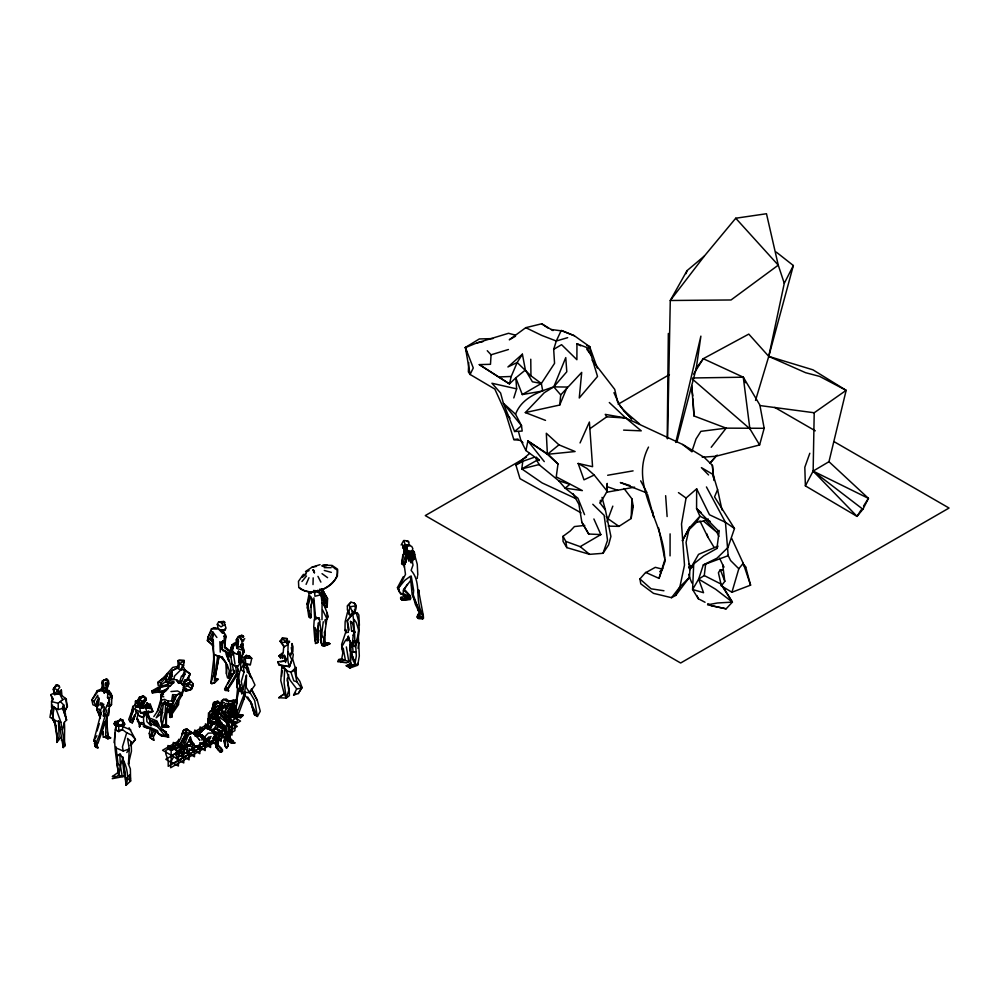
<?xml version="1.0" encoding="UTF-8"?>
<svg xmlns="http://www.w3.org/2000/svg" width="999" height="999" viewBox="0 0 999 999"><rect width="100%" height="100%" fill="white"/><g stroke="black" fill="none" stroke-linecap="round" stroke-linejoin="round"><path stroke-width="1.5" d="M57.33 733.303L56.793 742.394L61.189 737.062M172.815 709.777L172.328 713.611L178.584 704.57L178.671 701.935L177.135 701.011M193.144 743.056L183.766 748.463L187 750.324L187 753.658L183.766 751.797L183.766 762.961L176.498 758.765L176.498 747.602M224.7 647.14L224.7 642.582M141.858 702.572L141.846 704.882L140.359 707.667L136.938 705.619M349.138 630.132L347.265 620.716C350.474 615.946 360.239 609.378 354.22 603.009L350.911 602.21L348.851 604.095L347.402 605.981L347.39 609.902L349.45 614.747L352.06 613.886L353.658 612.1L355.944 612.624C360.602 623.938 360.102 635.739 355.169 646.615L352.235 644.992L353.221 635.327L354.57 631.156M359.378 625.362L358.853 615.059L357.18 612.562M670.054 555.881L670.092 533.866M161.813 709.265L160.976 717.232L162.138 725.486L166.358 724.325L166.633 708.279M213.299 639.872L213.686 659.228L210.901 682.841L211.551 683.741L214.797 682.667L218.419 679.145L214.835 679.832L214.847 678.321L217.545 678.821M658.566 527.847L665.184 561.001L659.015 578.371L645.679 572.402L639.909 578.958L640.759 583.816L653.508 593.356L671.528 597.689L675.674 595.429L679.857 586.975L684.502 565.097L681.518 523.988L686.063 498.051L696.653 488.836L696.578 508.691L699.912 516.208L710.202 521.403M139.548 724.088L139.535 726.91L140.509 723.913M221.391 642.619L221.378 644.68L222.789 640.996L221.391 642.619L222.515 643.356M513.798 397.939L516.633 388.861L491.933 383.254L500.599 393.019L503.371 403.259L514.597 431.506L522.177 431.068L521.515 425.699L515.559 414.26C521.653 397.914 538.573 391.858 553.783 386.875L565.759 357.592L566.795 371.753L553.783 386.875L544.305 392.669L525.324 412.575L559.727 405.02L560.714 394.892L581.705 372.402L579.258 397.989L597.527 376.461L591.071 355.02L586.725 347.502L576.96 343.743L576.885 359.702L561.575 344.68L553.683 349.363L554.557 363.336L541.346 383.479L522.29 394.568L515.821 377.834L525.399 370.005L522.39 354.183L507.917 366.97L517.195 362.5L522.39 354.183M54.346 719.455L56.031 726.398L57.318 739.447L54.683 723.001L52.085 717.519L54.933 720.491L60.902 722.24L64.935 745.853L63.249 747.552L58.704 721.053M97.677 702.235L97.702 699.725L96.029 706.056L92.919 704.794L91.846 700.012L97.24 690.684L102.21 688.761L102.585 690.471L107.954 693.306L111.913 696.915L111.526 704.62L109.952 706.405L107.467 705.681L108.104 702.709M229.72 679.37L224.575 689.073L225.474 690.234L228.596 690.809L227.735 688.386L232.68 681.193M325.212 642.569L325.849 644.118L325.462 642.607L329.845 643.93L325.849 644.118L325.05 643.319L324.987 631.405L326.985 618.369M323.614 604.32L327.148 612.762L327.085 619.03L324.912 619.954L325.662 623.663M133.466 706.68L128.734 719.53L130.207 721.877L132.243 722.876L133.754 719.205L133.791 716.233M322.54 594.393L314.922 596.266L314.648 592.682L317.42 591.258L322.665 593.955L325.724 599.912L326.311 603.109L321.366 591.67M353.221 635.327L354.92 631.868L354.37 632.754L352.697 623.788L354.17 619.53L356.393 622.739L358.579 630.119L357.105 640.009L355.731 642.919L354.82 641.096C354.633 632.117 354.108 623.451 352.897 614.76L355.944 612.624M667.22 438.661L668.343 333.441M342.108 658.653L338.649 659.602L337.837 661.6L346.566 662.849L350.237 660.801L350.587 644.005M101.811 729.32L103.409 737.324L105.707 736.188L105.906 723.089M216.908 747.352L220.217 752.035L222.377 751.248L221.553 748.363L217.982 745.079M246.441 675.299L244.78 692.007L241.795 693.731L246.441 675.299L246.254 687.412L249.525 692.644L254.995 685.077L248.714 671.365L243.431 665.396L243.606 662.287L240.759 662.137L238.024 666.283M419.068 594.717L419.143 590.284M407.38 550.874C406.044 554.87 407.854 562.924 403.509 565.022L403.571 561.763L406.755 551.436L405.094 546.753L405.357 545.154L405.094 546.753L406.643 545.092M667.594 438.549L670.279 300.499L687.012 270.667L704.395 256.006L735.739 218.232L766.483 213.736L778.258 265.16L784.277 283.341L768.755 356.393L755.531 400.399M776.285 252.098L793.356 265.534L768.755 356.393L805.631 372.714L819.605 376.386L846.153 390.334L814.21 412.762L813.136 471.091L805.381 485.876L857.042 516.371L862.911 509.265L868.431 498.364L828.97 461.7L846.153 390.334L812.961 369.83L768.755 356.393L748.788 334.103L703.271 358.691L696.253 368.294L676.997 441.558M344.967 630.344L346.803 632.642L344.967 630.344L345.13 621.815L347.452 612.437M216.895 637.449L212.812 632.005L212.5 645.267L213.911 654.745L222.29 657.105L227.223 664.81L229.508 671.116L229.383 676.822C233.067 667.994 228.783 658.603 225.137 650.536M230.482 720.341L229.42 718.194L230.482 720.341L235.052 722.539L229.133 722.339L227.997 720.316M247.29 672.477L246.728 664.298M406.206 552.172L406.131 557.355L407.068 558.291M219.792 707.08L220.554 705.456L218.207 705.669L213.374 708.179L211.651 718.368L212.637 719.305L213.411 719.243L215.397 714.497L213.349 708.678L216.109 711.55L220.005 705.956M313.012 584.565L313.187 577.859M216.059 714.422L215.946 711.713L214.41 718.381L215.06 718.83L216.583 710.177M64.311 722.352C65.172 730.381 63.886 737.911 64.935 745.853M404.757 564.135L403.509 565.022L403.546 563.786M58.254 709.502L58.192 703.296L60.29 701.523L63.699 704.919L62.762 708.453L58.254 709.502L51.573 707.292L51.561 701.548L52.935 698.201M170.23 679.27L172.078 675.087L172.24 670.616L178.671 667.045M404.695 548.801L401.648 563.698L403.509 565.022M172.103 716.87L172.34 710.651L170.854 713.361L172.103 716.87L170.18 717.469L168.956 710.813L170.854 713.361M313.998 591.433L314.023 590.709L313.636 592.507L313.998 591.433L314.648 592.682L314.822 590.421M224.051 642.832L224.3 636.213L225.637 635.264L221.766 629.994L225.637 635.264L224.862 646.815L231.456 651.972M240.072 656.106L239.073 662.075L240.11 664.41L240.235 652.222L238.511 653.021L238.886 658.066M243.369 637.524L243.406 636.563M404.308 567.195L404.42 564.26M468.718 362.537L468.369 371.89L470.092 374.463L494.83 389.073L505.482 412.5L513.811 439.572L520.916 440.534L522.964 442.757M161.014 699.899L161.226 694.492L166.608 690.272M221.728 630.906L221.766 629.994M235.389 707.991L235.477 705.781M242.395 645.292L242.769 643.181L241.908 645.329M608.254 526.111L618.968 526.373L631.143 518.518L631.93 498.876L624.013 488.511M227.947 701.161L237.188 699.949L234.902 711.076L235.539 712.899L236.751 711.55L236.438 709.29L227.073 716.932L225.549 716.008L222.015 709.327L220.629 709.477L218.494 711.85L224.912 719.205L227.26 720.841L228.896 719.817L235.752 712.474L235.09 710.576L236.626 709.415L236.751 711.55L226.748 720.916L217.495 711.363C218.644 715.721 214.261 723.688 215.347 714.223L218.793 710.252L218.082 708.928M310.951 607.342L312.088 600.262M423.064 618.543L423.326 615.734L423.439 618.344L422.19 618.718C426.024 617.282 418.419 620.242 417.47 617.732L417.857 614.522L420.467 612.587L412.162 594.742L410.352 576.286L404.72 580.407L398.788 587.624L398.963 591.221L400.886 594.293M165.572 704.258L165.235 711.9L162.138 725.486L161.051 721.365L163.511 703.034M243.918 650.799L241.096 645.766L240.235 646.54L243.918 650.799L239.822 662.462M691.857 582.979L689.522 577.247L689.884 569.592L698.538 554.383L717.969 546.128L716.895 548.476L703.621 556.006L693.718 563.861L692.594 589.497L698.289 598.726L705.044 602.272M225.474 730.119L228.309 745.629L226.736 747.839L225.324 746.59L225.599 740.571L221.516 731.63L219.143 730.094M224.987 689.872L224.975 688.736L224.775 689.51M318.157 590.546L317.857 592.419L317.744 590.297L317.42 591.258L321.116 595.254L322.065 602.872L325.986 607.467L327.197 606.917L326.973 603.121L321.903 591.858M165.072 691.133L159.478 692.394L157.68 690.047L157.73 687.612L171.591 682.866M128.446 763.973L129.258 749.013L127.572 738.423L131.194 741.845L131.443 751.198L128.446 763.973L130.37 768.955L130.607 781.043L126.061 785.264L122.865 757.117M322.003 619.755L322.065 602.872L323.027 602.921M108.791 708.503L108.391 715.634L109.628 705.506M239.385 637.537L239.435 636.625L237.787 637.537M243.594 664.697L244.018 657.18L246.241 655.394L249.538 656.143L251.748 658.366L250.374 664.672L243.594 664.697L245.766 663.636L250.374 664.672M310.339 617.669L308.728 616.296L307.055 604.333L310.052 595.791M128.721 764.135L128.896 761.176M215.672 733.291L214.111 731.967L216.995 732.255M212.637 719.305L211.638 717.956L213.549 707.08L215.172 703.808L217.22 703.82M232.942 714.085L233.754 702.709L236.576 701.473L227.934 704.307M357.392 640.459L357.555 637.749M487.262 350.711L491.071 354.795L490.484 364.31L479.295 364.61L509.465 383.891L515.821 377.834L516.633 388.861M58.466 721.191L59.103 736.638L56.793 742.394L57.343 736.213M100.137 705.419L100.3 702.821L103.809 704.332L102.572 707.754M225.312 727.684L221.965 724L222.365 723.326L217.695 721.603L217.957 719.355L216.596 719.043L217.695 721.603L219.43 721.478L224.688 726.735L229.37 741.483L231.768 743.169L234.465 743.231L230.369 738.323L227.672 725.049L221.928 715.471M236.751 711.55L237.013 710.102M103.434 684.415L102.41 680.906L106.681 678.97L108.441 680.831L108.729 683.816L106.818 687.362L108.117 682.904L106.681 678.97L102.41 680.906L101.798 683.279L102.66 687.262L103.434 684.415L103.234 686.925M178.396 666.271L172.715 667.419L163.049 678.246L157.83 682.442L158.104 685.252L161.039 685.077L161.189 682.767L167.22 676.148M315.572 642.782L315.522 643.481L317.744 642.644L318.581 639.86L317.245 639.51M178.034 751.448L175.812 753.234L175.986 754.02C179.595 754.033 185.339 752.609 184.315 747.964M217.62 746.141L219.355 730.107L215.647 728.084M584.765 525.412L574.425 526.56L570.229 530.993L563.024 536.326L563.036 541.358L566.808 547.614L589.61 554.345L603.034 553.296L608.616 544.905L610.913 536.438L605.406 510.002L600.187 503.146L600.387 500.299M148.302 714.148L148.514 711.088M170.966 691.558L177.572 690.971L180.969 692.881L176.149 695.179L170.18 708.466L170.929 709.852L173.689 710.127L173.988 705.931L184.116 688.423L183.092 684.327L176.723 679.919L168.506 678.646L170.292 673.713L166.746 673.701L165.684 681.855L172.19 683.553M417.27 578.471L417.42 576.286M225.662 636.713L224.825 647.802L230.544 651.835M417.819 575.149L417.257 564.26L413.648 551.286L412.575 551.248L412 558.728L411.675 558.104M166.284 716.345L166.621 712.1M208.229 718.618L208.029 728.471M282.929 655.344L282.692 658.453L281.381 653.358M321.041 632.966L320.192 630.319L320.816 641.508L322.078 645.454L324.8 645.903L329.882 643.681L325.811 643.693M95.23 740.796L94.805 746.253L97.952 747.839L97.04 745.491L97.315 742.557M211.301 724.238L211.376 723.313L213.199 722.776L214.972 724.125M352.872 665.559L355.007 663.249L351.586 653.521L350.224 663.923L348.351 666.133L346.266 665.746L351.423 663.074L350.224 663.923L352.872 665.559L357.979 663.811L359.303 655.943L358.379 636.713M213.611 676.086L214.485 665.222L213.911 654.745L217.695 655.906L215.934 668.518L210.901 682.841L212.038 683.528L214.797 682.667M237.874 653.796L238.561 651.198C239.261 655.731 233.654 653.533 232.23 651.336L233.516 646.028L236.326 643.094L233.429 645.953L231.918 650.574L235.09 653.483M283.691 694.218L278.796 697.739L286.301 698.064L284.091 682.979L284.59 670.029L287.013 670.754L282.904 666.146L281.855 667.095L280.781 680.494L284.24 693.968L286.301 698.064L289.41 695.641L289.173 689.16L287.362 680.519L288.699 674.762M237.687 687.237L236.288 701.548M404.995 547.452C403.409 549.438 407.217 554.22 407.954 551.123M406.918 551.785L407.03 550.299M407.055 550.986L406.98 552.31M407.754 550.924L407.342 552.435L405.432 551.485M282.904 666.146L286.438 670.916L290.984 672.027L295.791 669.817L295.991 667.469L290.984 672.339L293.806 680.868L296.853 681.78L301.636 688.236L298.289 693.543L293.606 695.054L296.703 688.898L301.636 688.236L301.948 687.349L299.862 681.343L296.378 676.473L295.991 667.469L294.83 671.753L296.853 681.78M230.519 678.284L227.472 677.784L226.448 673.701L227.223 664.81M230.881 654.532L231.131 656.518L230.382 656.793L228.721 655.094L229.495 652.834L228.721 655.094M122.315 721.39L124.613 723.938L124.038 725.511L117.42 726.111L114.848 724.987L114.161 723.588L115.397 721.553L117.77 721.228M234.091 705.019L232.804 717.02C234.64 718.83 235.652 716.295 234.053 715.122L234.665 712.212M54.933 720.491L52.622 719.492L53.796 706.817L55.907 708.403L60.902 722.24M61.051 693.006L61.326 690.072L61.826 695.454M150.35 729.345L149.276 733.366L149.725 736.213L151.436 735.464L152.085 728.483M218.144 711.812L217.732 716.345L220.642 722.464L221.553 722.314L220.255 722.664L216.308 717.944L220.255 722.664M237.287 679.008L236.751 686.55L237.725 678.209L238.861 680.956L237.287 679.008L237.637 684.228M175.037 749.287L179.808 747.252L180.22 743.83L184.353 738.174M218.793 735.052L218.094 745.604L222.377 751.248M352.06 613.886L352.31 611.376L349.088 604.857L350.911 602.21M111.763 697.789L111.214 693.643L108.854 690.559L107.892 692.17L107.53 697.652L109.815 699.225L103.946 712.537L103.309 716.208L104.333 713.736M118.781 731.618L115.484 729.919L116.821 725.037L118.706 725.611L118.781 731.618L122.402 729.595L123.189 723.738M211.326 727.185L209.34 729.02L212.013 730.481L214.748 727.796L216.858 723.688M140.572 697.677L143.406 696.141L145.055 698.688L142.82 701.41L140.135 699.937L135.527 701.036L135.527 707.592L137.6 705.569L138.062 701.286L143.406 696.141L144.905 697.077M50.649 715.084L52.323 706.368M115.959 725.923C112.6 742.444 116.696 758.865 118.694 775.411L124.376 776.398L122.602 760.526M212.999 718.731L213.411 719.243L211.726 717.669L215.497 704.095M281.581 676.36L282.218 670.604M406.031 561.263L407.317 551.448L406.156 549.225L406.968 546.765L409.265 545.579L411.713 546.378L412.849 548.676L412.038 551.136L409.74 552.322L407.305 551.535M52.622 719.492L53.796 706.817M122.49 724.824L123.027 720.192L120.492 719.118L116.009 723.863L120.604 725.199L123.514 723.763L123.027 720.192L118.232 720.729L118.394 725.049M236.513 711.563L236.626 709.415M323.264 621.728L320.816 641.508L322.078 645.454L324.8 645.903M213.374 708.179L211.938 718.506M114.086 742.694L115.235 733.041M243.007 648.476L241.77 647.414L241.97 643.506L241.234 646.465L243.681 650.711L243.219 653.596L243.369 649.113M623.601 430.119L641.246 430.844L625.811 418.032L606.743 416.82L605.257 414.373L625.811 418.032L682.692 444.493L704.258 457.405L712.399 465.359L713.086 474.513L717.594 489.635L714.535 496.865L734.477 528.496L727.996 547.452L716.97 558.204L703.321 564.897L698.651 579.108L703.533 592.707L692.594 589.497L698.651 579.108L704.27 575.574L705.644 564.06L728.184 555.669L725.449 522.29L706.43 486.938M179.808 747.252L180.22 743.83M218.968 726.011L219.131 724.662L217.72 724.05M309.44 617.507L311.064 617.345L311.076 605.244L312.899 599.712L311.638 599.4L312.55 599.825M358.067 648.413L358.703 643.144L357.817 640.821L358.703 643.144M401.648 563.698L402.822 555.032L403.683 553.796L404.483 554.12M319.643 621.49L318.144 626.972L317.744 642.644L318.157 623.001M183.529 751.46L183.866 748.813L187.675 742.12M241.646 661.862L242.869 650.274L237.063 648.563M173.589 679.682L174.75 675.786L180.944 669.755L183.579 665.621L184.228 660.551L179.358 660.052L177.922 660.664L178.197 668.606L180.944 669.755L184.84 669.73L190.222 673.826L187.812 679.432M101.386 708.753L102.123 703.109M322.927 645.541L324.987 631.405M347.664 613.311L348.077 610.239M212.687 708.154L213.162 704.607L214.36 702.609L216.483 701.835M411.188 555.719L412.137 560.039L411.163 562.687L410.589 562.325M716.895 548.476L719.13 531.618L696.578 508.691L701.236 512.599M534.49 457.217L522.802 461.288L521.778 468.893L542.12 482.929L575.624 498.476M539.36 460.452L525.924 450.537L527.897 440.934L548.488 454.533L557.991 463.973L556.243 476.86L582.367 490.596L565.122 488.136L558.616 480.669L539.16 464.76L536.088 458.916L539.36 460.452L536.288 457.13M594.218 475.049L583.99 479.832L578.146 463.461L586.9 468.456L594.218 475.049L607.205 491.221L607.242 483.528L607.205 491.221L600.187 503.146M104.346 692.981L101.723 688.361L106.955 687.637L104.346 692.981L103.521 683.004L101.723 688.361L104.346 692.981L106.955 687.637L105.569 683.016L108.117 682.904M106.656 690.446L107.043 687.637L108.104 692.569L99.85 689.847L102.085 688.786M240.309 653.571L239.685 663.761L238.936 661.763L240.235 652.222M404.145 553.696L404.308 548.888L405.157 548.601M405.557 596.341L400.736 597.589L401.498 599.725L402.722 599.937L404.445 598.426L405.107 596.091L404.008 595.067M210.739 727.11L211.214 725.286M144.443 711.538L145.692 713.361L147.79 712.287L146.641 716.483L146.89 721.64L150.949 725.674L147.79 712.287L143.906 714.16L143.456 717.232L143.694 723.026L145.767 727.459L147.977 728.433M696.253 368.294L700.886 336.139L675.761 442.457M283.167 652.797L283.828 645.679M233.878 713.723L236.263 714.547L238.973 712.649L243.868 699.3L244.518 694.929M219.006 656.917L214.298 681.118M215.172 734.877L215.709 732.754M400.936 597.452L400.749 598.501L400.936 597.452L400.474 598.064L402.11 597.414M196.416 735.364L196.953 734.402L198.901 735.776L199.987 733.815L198.002 733.254L198.002 734.677M219.018 655.906L214.835 679.832M209.728 719.455L210.327 721.003L213.249 721.728C207.842 722.152 210.04 716.208 211.875 713.748L209.765 718.206M135.015 705.094L132.792 706.268L130.207 721.877L135.427 714.435L136.626 710.851M241.721 691.67L239.398 690.646L240.284 684.914M173.289 702.647L171.628 700.911L172.615 694.655L177.397 694.842L180.969 692.881M237.063 641.857L236.551 639.435L235.864 643.468L236.775 647.814L241.196 646.028L241.97 643.506M691.92 451.398L696.053 438.923L700.886 431.343L726.148 428.146L764.173 428.296L759.852 404.995L743.281 377.197L703.271 358.691L693.556 374.138M219.942 704.283L220.155 703.046L217.819 701.248L214.822 702.01L213.399 703.059L212.5 707.604M230.844 652.747L231.843 645.279L233.803 643.543L236.288 643.468M404.495 551.173L406.755 551.436L408.316 553.409L408.778 551.023M122.228 776.598L120.392 765.659L118.069 764.073L115.946 746.74M241.196 646.028L241.671 643.169M230.332 672.527L230.757 670.079M408.466 550.699L407.867 554.27L408.916 558.741M411.463 557.842L412.575 551.248M222.802 700.911L221.99 704.732L223.501 706.031L225.387 703.696L226.885 703.333L227.635 705.282M51.211 709.989L49.95 717.307L52.447 718.656M406.193 548.389L406.531 546.49M631.143 518.518L633.241 506.655L631.93 498.876M228.296 677.884L229.508 671.116M208.991 716.52L210.165 711.425M238.561 651.198L238.149 653.521L236.85 653.945M351.586 653.521L353.246 660.888L355.007 663.249L356.318 655.993L355.482 641.196L355.169 646.615L352.235 644.992L353.246 641.108M213.499 646.016L207.355 640.584L207.979 637.175L211.438 628.87L214.111 627.697L217.258 628.284L217.008 629.058L211.438 628.87M126.061 785.264C129.87 774.088 125.612 763.411 120.067 753.745L116.846 756.218L119.843 754.707L120.392 765.659L118.694 775.411L112.263 778.671L124.376 776.398L118.694 775.411L116.983 763.636L118.069 764.073M286.551 659.402L284.315 655.307L285.976 660.814L277.747 661.775L278.996 665.197L289.473 666.658C285.652 657.454 289.673 648.014 287.138 638.611L282.23 638.249L281.393 642.732L284.016 647.027L288.062 644.405L289.173 641.296L289.71 641.82M307.055 604.333L309.19 593.244L311.713 592.719M408.316 553.409L408.753 551.123M217.27 743.006C224.438 715.346 211.975 740.009 218.044 748.938M167.969 688.461L159.478 692.394L160.564 686.912L170.704 685.701M129.046 727.722L135.414 739.435L130.469 745.491L131.194 741.845M168.044 705.169L165.484 717.881L166.358 724.325M143.694 723.026L141.046 722.489L139.41 724.1L140.372 724.213L139.535 726.91L139.41 724.1L136.838 718.706L138.436 712.911M216.134 723.401L215.622 722.052L218.793 710.252L217.22 709.777L217.632 708.703M165.684 681.855L166.234 679.27M166.771 676.673L166.746 673.701M229.208 656.243L231.656 647.839L232.143 650.511M226.511 688.323L225.924 690.459M232.23 644.73L229.782 653.471L230.519 654.457L228.821 654.657L229.895 654.919M227.784 717.394L229.383 712.15M406.618 557.779L405.119 563.661L406.381 558.066M237.175 647.764L238.586 641.321M217.12 727.522L217.52 725.736L216.746 724.725M239.248 688.811L236.139 702.946L237.213 698.613M310.776 617.906L311.164 614.76L309.615 615.896M111.426 698.738L112.063 695.853M143.406 696.141L139.46 697.14L140.135 699.937L138.824 705.843L135.527 707.592M185.152 735.764L186.975 729.095L184.016 729.67L181.843 733.79M234.578 712.537L233.778 716.021L234.415 717.619L232.804 717.02M153.821 716.633L157.38 711.413L161.438 697.489M221.853 711.113L222.115 709.977M233.516 712.025L234.153 709.253M243.868 699.3L245.267 693.219M98.152 702.509L98.851 699.5M422.639 618.393L421.853 617.757L422.677 614.36C414.098 600.836 422.352 583.154 411.126 570.392L413.024 565.059L411.963 559.677M240.796 646.628L241.346 644.293M347.053 641.008L348.289 636.276L349.762 641.183L347.864 638.086L345.554 640.297L341.658 647.027L342.844 652.921L341.845 658.179L341.958 659.04L348.851 661.738L346.353 646.927M522.29 394.568L542.732 390.984L541.346 383.479L530.944 375.811L517.195 362.5L511.201 376.473L509.465 383.891L479.295 364.61M215.309 722.477L216.733 716.47M246.741 669.28L247.427 666.358L243.606 662.287M225.25 638.773L225.786 636.5M101.236 712.637L100.637 715.134L99.888 709.302M232.005 648.089L232.455 646.216M226.286 707.117L224.688 713.611L225.112 715.709M213.461 717.607L214.847 714.273L211.763 709.802L212.387 707.304M346.041 631.218L341.646 644.417L342.02 648.875M95.005 740.759L94.805 746.253L97.952 747.839L96.703 745.878M327.197 606.917L327.572 598.751L323.264 591.358M106.856 709.864L99.326 735.252L96.141 742.781L97.914 743.381L107.742 715.284M288.124 651.748L291.883 659.939L289.473 666.658L279.42 664.797L277.747 661.775M222.34 704.332L220.629 709.477L221.94 712.911L227.635 719.692L226.748 720.916M242.745 635.626L239.223 636.076L240.409 638.736L243.019 640.172L244.767 638.673M405.094 546.753L405.269 544.817L407.192 544.817M62.413 730.007L64.535 722.015L66.621 720.029L62.575 707.679L63.699 704.919L65.047 710.551L67.433 706.156L65.534 698.451L59.503 693.681L57.617 690.084L53.884 688.199L53.259 689.298L54.52 694.517L61.351 693.743L61.326 690.072M354.22 603.009L356.156 605.731L350.162 606.805L349.038 611.151L349.45 614.747M106.93 689.435L108.541 684.427L108.217 680.381M103.172 711.825L104.533 706.793M235.052 710.764L237.025 703.521L237.188 699.949L236.076 700.299M731.755 538.511L743.206 563.274L738.81 568.768L731.93 592.245L721.365 585.864L718.418 572.752L720.341 569.68L723.176 570.117M702.235 457.217L715.933 456.256L759.615 444.955L764.173 428.296M213.649 732.105L215.497 734.814L214.86 737.087L212.15 742.994L209.44 745.279C204.683 743.244 201.224 735.089 196.616 734.627M218.244 628.721L222.315 630.869L225.137 629.845L226.036 628.121L223.726 621.453L218.619 621.878L217.307 624.25L218.244 628.721L222.54 633.329M182.642 689.547L186.788 689.248L184.34 688.985L184.266 690.346L186.214 691.271L186.788 689.248L183.279 687.999L184.203 684.889L186.613 683.641M185.277 684.552L191.883 688.748L193.257 683.94L189.36 679.445L184.453 681.168L183.129 683.716L186.601 683.878L191.271 681.743L186.601 683.878M241.121 687.674L241.795 693.731C239.186 684.777 236.201 672.964 243.431 665.396L243.993 672.152L241.271 681.655L243.007 689.785M236.476 700.162L237.325 697.24M308.728 616.296L309.628 613.561L307.28 607.904L310.864 596.715L312.2 599.587M116.009 723.863L120.492 719.118M348.451 665.484L346.266 665.746L349.875 668.019L357.505 665.334L358.154 663.099M97.702 699.725L97.727 705.344L96.029 706.056L97.627 700.636L99.351 698.126M237.225 639.585L236.825 640.946L236.551 639.435L236.95 642.519M225.836 747.402L226.736 747.839L227.972 745.092L228.309 745.629M417.232 616.995L417.857 614.522L418.481 615.209L419.68 613.923L422.677 614.36M311.064 617.345L311.276 616.633M686.126 273.651L687.012 270.667M115.484 729.919L118.157 730.881L122.402 729.595L126.698 732.766L122.452 746.865L123.252 751.023L129.258 749.013L126.798 752.522M229.733 652.747L231.843 645.279L234.565 643.356M178.197 668.606L179.683 663.736L184.228 660.551L183.441 662.986M236.588 676.061L236.775 675.424L236.551 676.136L235.477 675.499M227.735 688.386L227.797 689.497L235.677 677.322L237.912 670.029L237.55 667.145M467.107 353.434L465.384 347.44L470.092 374.463L473.276 367.969L465.384 347.44L479.333 338.948L492.919 338.611M214.86 733.254L214.273 736.288L212.462 738.548M97.015 731.068L99.301 723.688M659.015 578.371L664.997 559.215M553.683 349.363L556.293 341.009L561.251 330.407L574.363 335.739L589.66 346.653L597.277 368.057M225.337 689.76L226.086 687.212M136.938 701.648L139.46 697.14M188.524 742.007L190.447 737.037L191.97 741.82L195.142 746.94L197.365 746.191M357.505 665.334L357.979 663.811M414.335 559.428L414.335 552.197L414.548 554.57L413.274 556.98M103.134 682.342L103.871 680.032L108.441 680.831M181.768 695.766L184.116 688.423M286.301 698.064L289.173 689.16M182.705 731.181L184.827 729.757L186.039 731.83L183.953 738.261L176.673 748.239L171.366 749.375C170.267 747.727 171.541 751.723 173.102 749.824M232.392 650.561L231.83 655.307L232.105 654.707M123.014 757.629L120.392 765.659L116.983 763.636M107.954 693.306L108.854 690.559L109.878 693.381M162.425 703.171L159.615 711.688L156.181 717.831L162.874 712.437L159.615 711.688L162.15 712.412M417.47 617.732L417.457 616.221L419.555 616.258L421.853 617.757M184.453 681.168L184.778 680.182L189.36 679.445L186.189 681.043M232.23 649.637L232.13 650.948M191.333 688.561L193.257 683.94L191.271 685.339L188.886 683.628L186.9 685.564M219.168 724.225L220.042 722.377L220.829 724.637L220.28 725.873L220.005 724.1L210.202 721.715L209.965 719.954M182.555 676.448L184.84 669.73L182.642 665.421L180.944 669.755M204.296 740.771L206.331 743.418L209.44 745.279L211.176 740.684M603.034 553.296L607.529 540.322L604.133 515.322L592.807 504.27M133.754 719.205L135.427 714.435L132.243 722.876M222.552 749.912L220.217 752.035L216.558 748.089L215.772 741.895M648.513 447.077C629.058 484.378 662.837 520.267 664.71 557.742M809.814 453.259L804.819 467.27L805.381 485.876M149.276 733.366L150.387 734.552L149.725 736.213L153.983 735.739L154.857 733.316M289.473 666.658L291.883 659.939M354.982 608.216L355.994 605.406M217.183 714.273L218.094 711.775L217.507 715.821L214.86 718.805L216.733 715.521M245.242 658.154L246.241 655.394L251.748 658.366L245.242 658.154L245.766 663.636M198.888 739.41L199.912 740.147L193.843 733.766L191.458 732.442L188.049 735.664L182.942 748.825L179.47 753.059M235.677 677.322L237.512 672.277M124.613 723.938L124.038 725.511L120.567 725.998M612.824 506.131L606.98 521.715M101.149 731.78L104.907 721.615M290.497 655.844L292.045 651.66L291.958 643.518L292.994 646.74L292.857 651.698L291.92 652.047M402.722 599.937L409.228 599.213L408.054 597.14L401.948 594.268L398.963 591.221L397.452 587.612L403.371 576.61M405.057 596.403L405.269 597.914L405.557 595.741M106.93 715.883L109.091 710.089M187.238 680.169L190.222 673.826L184.365 670.391M198.077 735.227L199.75 735.863L200.462 735.089L198.214 735.414M235.09 710.576L228.896 717.419L226.074 716.795L220.629 709.477L224.151 708.079L225.287 705.356M401.161 545.029L403.671 540.496L405.606 545.566M130.981 716.832L134.141 708.641L143.906 714.16M244.068 694.417L236.263 714.547L236.176 705.843M405.619 561.401L404.333 564.685L403.671 563.461M212.525 725.024L213.037 723.713L214.273 723.701M205.369 728.446L205.619 727.821L198.601 734.178M313.873 597.852L315.472 616.795L314.198 619.979L313.761 626.785L314.947 641.121M213.449 645.916L208.329 641.133L212.812 632.005M157.38 711.413L161.488 701.298M168.506 678.646L169.967 678.571L171.216 675.524L170.292 673.713M171.94 710.014L170.479 713.573L171.703 710.913L168.606 711.975L171.828 708.716M173.252 700.249L174.475 697.252L177.397 694.842L176.149 695.179L170.929 709.852L173.988 705.931M189.261 739.697L190.447 737.037M211.189 727.21L209.228 728.708L210.989 725.336M141.346 703.396L141.084 706.081L138.324 705.769M559.727 405.02L567.207 387.05L553.783 386.875L560.714 394.892M181.169 748.039L185.652 737.274L187.437 735.214L188.049 735.664M327.148 612.762L328.097 616.67L327.085 619.03L322.54 609.877M179.246 741.395L182.33 734.277L186.039 731.83L188.436 733.391M159.778 704.77L161.513 700.749M229.445 654.095L228.709 655.769L231.381 657.042L229.533 656.505M306.094 584.353L308.978 577.722M167.77 684.839L169.006 682.055M218.906 708.741L220.417 705.331M178.459 740.484L176.074 745.054L173.714 746.902M141.583 704.869L144.281 702.909L146.304 698.376L143.094 695.866L139.798 697.602M213.187 740.521L214.56 737.437M580.044 442.944L589.398 422.028L592.569 466.695L578.146 463.461M98.664 704.245L96.753 708.453L100.362 718.468M408.703 550.474L408.728 555.819L411.163 562.687L413.236 559.752L414.548 554.57M184.84 669.73L184.89 674.3L181.706 681.293L179.37 683.204M228.596 690.809L228.209 690.047M241.77 647.414L241.583 644.555L241.77 647.414L242.869 645.042C242.545 647.29 245.604 652.559 243.007 653.346M183.129 683.716L184.778 680.182M213.137 635.252L210.752 640.234L212.999 642.07M53.259 689.298L55.844 685.264L59.066 685.701L57.467 685.189L53.884 688.199L54.52 694.517L59.503 693.681L61.251 690.247L59.503 693.681L62.675 699.7L60.29 701.523M139.361 722.801L137.525 721.116L138.374 719.367M231.805 722.502L233.329 721.952M321.815 593.206L321.553 591.808L322.652 591.208M351.186 642.632L349.9 645.267L349.925 650.936M233.566 716.608L234.003 717.794M173.689 710.127L182.13 694.78M419.168 613.149L420.467 612.587M169.343 679.258L171.216 675.524M181.918 734.602L183.204 732.042M64.46 711.987L67.433 706.156M153.983 735.739L155.32 733.104L154.67 729.507L151.436 735.464M398.788 587.624L405.482 574.4L404.071 563.923M208.379 740.833L209.815 738.798M784.277 283.341L793.356 265.534M179.37 739.547L176.673 744.555M408.616 554.745L407.53 556.805L409.003 561.351M404.458 600.049L410.177 599.525L410.851 598.239L410.277 595.904L404.245 589.123M145.529 699.824L146.304 698.376M211.763 709.802L212.25 708.89L212.812 711.425M186.214 691.271L191.059 689.535L192.982 685.913M51.573 707.292L52.697 705.157M218.331 719.342L219.393 717.344L221.865 716.545M313.062 569.917L314.185 572.702M248.289 672.839L248.664 672.115L250.137 674.7M688.236 530.506L696.653 522.252L699.912 516.208L689.747 527.509L682.305 540.796L689.56 527.097L686.051 542.432L689.884 569.592L693.718 563.861M227.797 716.37L231.194 710.077M410.864 580.132L403.434 590.134L403.084 593.543L409.94 596.503L410.177 599.525M227.834 683.915L233.866 672.777L231.019 657.804M149.763 705.232L150.312 704.233L146.678 703.97L145.042 705.119L147.04 708.041L150.312 704.233L152.884 711.488L150.749 712.387L140.697 712.836L139.76 708.141L137.025 705.419M213.973 703.321L215.871 702.759M214.56 678.833L214.847 678.321M418.481 615.209L419.318 612.824L417.545 609.053M142.045 697.052L142.557 696.141M303.459 574.313L298.476 581.331L298.776 587.562C311.326 598.701 339.697 586.575 337.562 569.168L332.08 565.409L322.864 565.109M201.711 740.072L208.267 733.141L212.462 733.016L214.086 733.953M211.476 630.993L207.979 637.175L208.354 640.034M115.397 721.553L114.161 723.588L114.848 724.987M171.016 705.182L167.944 710.589L171.054 709.777L172.328 712.262M408.803 545.004L408.953 542.045L404.657 540.409M170.18 708.466L172.377 704.645M406.131 546.765L407.068 544.742M170.192 674.1L172.24 670.616L178.746 667.369M298.289 693.543L301.948 687.349M96.878 735.689L93.744 740.983L96.141 742.781M226.761 689.984L236.538 673.538L235.801 666.832L237.675 665.796L235.414 666.333L231.493 663.523L233.466 665.484M96.029 706.056L93.956 701.573L97.702 695.304L98.751 701.648L96.728 708.316L97.727 712.087M184.216 683.803L190.222 673.826M232.68 722.452L229.133 722.339L231.98 722.165L230.107 721.503L229.033 719.63L230.519 717.195M232.742 713.548L234.228 711.101L233.591 703.134M225.836 709.615L229.021 704.42M205.619 727.821L203.459 729.432M203.858 740.247L200.737 736.338M130.469 745.491L135.414 739.435L131.718 735.102L126.698 732.766M861.113 509.94L857.042 516.371L813.136 471.091L828.97 461.7M863.548 506.081L868.431 498.364L813.136 471.091L862.911 509.265M228.047 705.843L224.937 706.68L228.047 705.843L228.896 704.495L228.346 700.661L226.249 699.013L223.439 699.387L221.341 700.973L221.341 702.697M95.692 741.283L94.343 743.393L96.329 747.639L97.04 745.491L96.091 744.892M213.399 703.059L213.923 702.235L215.172 703.808M407.904 551.698L405.382 550.761L402.759 547.065M221.303 751.947L222.54 750.674M404.907 547.802L406.68 548.076L406.955 549.575M214.023 703.533L214.473 702.859M225.649 710.039L228.821 705.207M290.035 654.695L292.045 651.66L293.269 654.57L292.657 658.853L295.791 669.817M202.522 736.35L201.885 735.014L200.562 736.663M177.073 704.32L178.671 701.935M203.646 737.312L202.048 734.752L200.549 734.777M225.324 746.59L223.676 740.609L225.037 739.797M131.219 714.01L132.742 711.775M407.38 584.353L403.434 590.134L410.277 595.904M125.574 777.372L125.587 779.819L129.583 775.024L130.507 778.408M225.262 628.596L223.726 630.819L225.137 629.845M181.481 747.502L176.361 752.472M54.52 694.517L59.828 687.162L57.467 685.189L55.844 685.264M107.892 692.17L102.585 690.471L98.039 691.183L91.846 700.012L93.956 701.573M225.324 716.758L232.505 704.582L230.969 704.57L227.173 711.7L224.688 713.611L224.163 711.8L224.862 711.251M405.269 544.817L404.82 545.454L405.806 545.179M355.394 610.651L354.483 609.627L354.695 612.275L352.31 611.376L353.658 612.1L347.265 620.716L348.351 632.392M198.689 735.389L199.388 734.44M321.803 589.11L323.489 593.194L324.176 592.22M318.581 639.86L317.57 640.434M241.833 635.414L237.787 637.237L237.063 642.482L236.551 639.435M210.777 724.113L211.376 723.313M184.216 745.329L178.809 752.122M280.007 641.183L282.23 638.249L287.138 638.611L285.652 642.157L281.393 642.732L280.007 641.183L282.879 644.555M239.211 673.476L237.35 675.923L238.536 680.269L236.626 687.1L239.398 690.646M675.674 595.429L689.522 577.247L688.761 574.263M721.365 585.864L724.799 581.356L722.714 564.772L719.53 558.079M704.395 256.006L670.279 300.499L731.031 299.975L778.258 265.16L735.739 218.232M224.937 624.425L221.016 626.86L217.307 624.25M671.528 597.689L679.857 586.975L689.522 577.247M711.213 447.277L726.148 428.146L694.018 415.971L691.708 385.589M177.51 744.28L174.313 747.627L171.179 748.85M216.196 716.783L217.145 715.584M408.291 544.992L406.743 545.042L410.065 545.367L406.743 545.042L407.417 544.805M422.177 616.383L420.079 617.944L417.619 617.282M215.497 734.814L212.75 730.831L215.047 729.033M301.96 581.518L306.481 576.011M229.033 719.63L229.758 718.768M137.999 702.584L140.122 704.47L143.806 702.934L146.353 699.874L145.055 698.688M179.633 753.721L176.086 754.707L175.449 754.133L176.311 753.109M236.251 713.848L232.755 715.933L236.251 713.848L243.219 715.296L240.659 717.719L234.078 716.233M218.381 709.228L222.14 705.107L222.452 707.092L223.501 706.031M213.212 709.215L216.658 706.48L213.549 707.08L214.211 707.304M710.127 463.161L717.182 455.057M147.79 712.287L143.456 717.232L139.348 715.996L135.789 710.876M405.681 545.342L407.08 545.104M709.889 463.149L715.933 456.256M142.82 701.41L139.96 703.883M211.376 710.526L213.836 711.613L215.522 710.326M230.357 742.469L234.777 742.794L230.357 742.469L228.971 739.46L225.936 726.073L228.858 724.787L230.369 738.323L228.971 739.46M199.438 734.527L200.025 733.878M212.15 724.687L213.574 723.338M169.231 673.938L172.24 670.616M242.894 641.508L243.781 640.534M160.564 686.912L157.68 690.047L152.323 692.906L151.773 691.008L157.73 687.612L164.71 686.138M238.162 637.15L238.836 636.425M707.754 603.696L711.812 605.831L726.123 608.828L732.379 602.11L722.901 586.563M229.708 741.121L230.469 740.321L233.054 740.634M291.271 647.577L291.745 650.524M659.715 571.765L662.849 568.593M161.226 729.27L165.996 731.917L166.983 734.64L165.422 736.213L161.726 736.063L158.541 733.728L157.505 730.606L140.272 723.651M589.66 346.653L586.888 349.388L591.071 355.02L589.66 346.653L586.863 345.479M122.977 724.974L123.614 724.362M218.431 702.597L215.547 704.02M225.811 690.609L226.536 689.897L228.197 690.496M135.115 704.108L138.062 701.286L135.527 701.036L135.589 703.371M227.635 719.692L233.729 714.36L232.392 712.774L232.742 714.01M198.851 733.928L202.897 730.094M170.841 748.813L178.434 743.256M163.474 694.28L161.289 696.328L161.376 700.536M321.553 591.808L321.965 590.884L323.301 590.933M293.606 695.054L295.692 693.131M328.746 644.305L329.508 643.381M211.751 741.683L210.177 743.119L206.381 740.821L202.422 736.488M350.861 615.709L354.695 612.275M320.067 564.647L312.188 567.095L305.482 571.553M208.566 738.611L210.989 736.45L208.816 739.984L208.566 738.611L205.894 739.984M222.015 730.719L224.488 728.308L218.019 724.4M719.055 530.432L716.92 532.342L718.868 536.376M223.676 740.609L225.349 739.248L224.987 737.187M145.042 705.119L149.001 705.469L150.737 708.666L145.392 707.642L139.76 708.141L142.857 706.056L147.09 706.768M581.068 512.849L519.992 478.671L515.921 465.097L529.62 453.434M209.44 745.279L211.526 743.506M238.761 636.625L241.646 635.189L243.719 636.425M514.597 431.506L521.515 425.699L503.371 403.259L515.559 414.26M182.043 739.198L184.128 737.462M164.298 691.62L167.907 688.648M557.991 463.973L547.39 454.308L558.965 444.842L575.099 451.536L547.39 454.308L527.897 440.934L544.28 461.6M302.46 577.185L305.806 574.512M209.091 736.987L199.388 745.641L195.142 746.94L189.86 739.285M301.748 576.835L306.343 573.164M188.886 683.628L191.271 681.743M165.921 676.036L157.83 682.442L161.189 682.767M169.768 676.922L172.078 675.087M161.039 685.077L166.858 680.606M169.193 678.821L172.677 676.148M103.846 680.419L102.772 681.256L102.922 684.502M405.981 556.118L408.091 554.52M317.744 617.732L316.121 618.943L316.658 617.944L318.644 618.144L317.744 617.732L319.717 619.755L315.472 616.795M340.809 662.437L343.194 660.651L345.442 660.501L343.219 648.164M234.003 716.77L233.267 717.319L234.303 717.357M553.009 330.582L541.708 323.788L525.774 327.672L509.278 339.785L515.534 336.213M234.415 713.448L235.752 712.474M162.949 703.508L171.241 705.794L169.081 705.881L162.949 703.508L165.272 701.822M161.014 694.168L174.276 682.017L165.921 679.07M118.144 772.414L112.288 776.585L114.947 775.973M590.009 428.646L606.743 416.82M282.655 653.284L278.946 655.906L280.719 658.403L280.831 656.98L278.946 655.906L282.717 654.058M286.888 642.906L289.173 641.296M278.796 697.739L284.24 693.968M187.088 735.102L188.174 734.352M210.015 711.388L211.638 710.301M139.76 708.141L142.857 706.056L145.392 707.642L146.903 711.638L152.884 711.488L150.387 706.48M347.402 605.981L349.088 604.857M232.317 700.674L233.079 700.936M422.19 618.718L423.451 617.919M228.346 700.661L227.173 701.398L223.439 699.387M337.837 661.6L341.958 659.04M197.427 734.203L199.013 733.216M114.997 722.115L114.51 724.238L117.42 726.111M322.153 591.321L323.014 590.809L327.572 598.751M224.937 706.68L225.799 706.168M235.052 722.539L235.027 721.79M563.024 536.326L565.821 541.421L580.194 546.653L600.849 534.59L593.893 518.968M526.436 457.18L425.274 515.584L680.631 663.011L949.05 508.041L834.202 441.733M618.156 404.22L669.417 374.625M186.663 736.338L183.991 737.886L183.991 739.547M190.684 734.015L208.079 723.975M176.498 744.267L165.784 750.449L165.784 753.783L168.207 760.701L168.207 766.345L205.694 744.705M185.876 738.848L181.855 741.171L184.278 742.569M193.906 734.215L208.629 725.711L205.407 723.85L205.407 727.185L208.629 729.045M215.322 721.852L218.007 720.304M177.073 752.334L173.064 754.645L173.064 757.979L170.629 762.1L170.629 767.744L224.188 736.825L219.343 734.028L219.343 731.206M223.938 725.274L221.254 726.822L224.488 728.683M226.611 723.726L230.632 721.403M231.968 720.641L237.325 717.544L237.325 720.878L234.902 724.987L234.902 730.644L229.545 733.728L231.968 735.127L231.968 723.963L235.19 725.823L235.19 722.502L229.545 719.23M176.498 753.109L165.784 759.29L173.064 763.498L207.867 743.393M183.192 749.25L192.57 743.83L192.57 749.487L199.837 753.683L199.837 743.893M220.679 727.597L224.7 725.286L224.7 728.109M227.372 723.738L230.057 722.19L237.325 726.385L229.295 731.031M219.131 733.441L221.803 731.892M229.845 727.26L240.547 721.066L231.268 715.709M211.888 741.071L215.909 738.761M218.581 737.212L226.611 732.579L226.611 738.224M212.4 740.833L216.408 738.511L213.986 737.112M217.745 737.749L221.766 735.426M229.795 730.781L232.48 729.245L232.48 723.588L230.057 716.67M537.712 459.865L521.778 468.893L539.547 464.448M515.921 465.097L522.802 461.288M279.558 655.569L282.105 654.158M645.841 572.589L655.307 567.332L662.275 569.118M319.268 590.222L320.654 589.472L319.83 589.048M137.999 701.073L140.135 699.937M184.89 674.3L181.456 676.123L179.47 682.379L181.706 681.293L179.196 682.317M214.698 707.492L218.569 705.881L220.554 706.368L220.155 703.046L220.554 705.456M306.069 572.102L309.103 570.554M696.653 522.252L703.446 521.066L708.291 519.03M183.279 687.999L188.649 685.376M213.836 711.613L215.709 710.714M329.208 644.268L325.424 645.242L324.151 644.667L323.851 638.523L321.678 635.539L319.131 617.707L317.857 618.106M197.402 736.85L200.175 735.539M209.028 740.346L207.305 740.197L209.028 740.346L210.177 743.119L208.466 741.27M122.103 726.098L124.588 724.275L123.888 722.227L122.34 721.64M225.786 706.68L234.478 702.759M52.772 700.274L50.887 694.605L54.408 693.006M62.675 699.7L65.534 698.451L66.359 699.213L66.533 704.944M175.737 697.552L173.539 698.476L173.314 696.515M465.322 347.64L476.885 342.907L508.528 333.291L515.422 335.127M194.967 736.063L197.839 734.889M191.458 732.442L188.911 733.079L189.798 733.828M406.131 548.039L405.981 551.485L406.755 551.51L406.118 551.56M406.069 548.014C405.257 556.78 408.529 547.552 405.856 547.902L406.268 551.635L406.893 551.585L406.106 551.498M731.93 592.245L750.574 585.164L745.741 567.132L743.955 564.647M243.544 652.634L243.219 653.596M211.925 726.061L209.028 727.16L207.817 719.18M208.928 728.533L210.09 728.109M218.619 621.878L221.965 623.001L223.439 622.452M703.321 564.897L705.644 564.06M165.472 723.776L168.831 726.835L162.138 726.66L168.831 726.835L167.732 725.736M182.18 684.64L183.092 684.327M107.954 738.823L104.695 736.937L107.954 738.823L110.639 737.899L107.53 735.813M160.851 691.495L163.574 690.621M175.762 754.62L176.96 754.245M216.171 701.76L217.819 701.248M184.827 729.757L186.975 729.095L192.158 732.816M491.071 354.795L508.429 349.513M567.669 337.662L556.293 341.009L541.77 335.427L525.774 327.672M322.577 595.042L325.724 599.912M164.748 732.267L165.996 731.917L161.039 729.258M326.461 643.893L328.758 643.281M228.671 701.473L233.916 700.112M141.246 703.571L143.806 702.934M222.265 703.134L224.4 702.597M200.337 735.401L201.885 735.014M161.95 699.974L164.535 699.362L168.044 701.111L171.628 700.911M316.383 566.421L312.188 567.095M353.059 645.279L353.022 641.495L354.82 641.096M211.214 730.157L210.727 729.008L212.013 730.481L213.037 730.257M103.409 737.324L107.967 736.388L106.443 715.272M240.434 715.858L243.219 715.296L235.439 714.809L240.659 717.719M476.885 342.907L482.779 341.733M321.666 565.896L326.985 564.872M322.939 566.396L326.798 565.646M140.697 712.836L146.903 711.638M634.59 487.162L606.53 492.245M353.072 623.888L350.499 621.415L351.611 630.943L354.345 630.431M244.018 657.18L249.538 656.143M199.788 735.177L199.6 736.325M607.667 475.262L633.091 470.866M165.26 733.391L168.494 735.276L163.274 736.163L168.669 737.087L166.446 735.114M162.138 726.66L166.333 725.961M151.773 691.008L157.68 690.047L159.478 692.394M348.389 661.088L350.237 660.801M280.607 661.75L285.964 660.951M152.323 692.906L159.503 691.945M215.322 734.789L214.335 734.552M513.811 439.572L518.006 439.036M232.542 675.661L231.056 675.749L230.132 673.763L233.441 673.576M191.059 689.535L184.266 690.346L189.523 690.009M406.044 551.473L406.493 551.436M405.419 548.439L404.583 548.526L402.759 544.892L403.983 548.551M240.534 635.913L242.47 635.901M234.852 716.857L234.952 717.107M221.041 630.107L223.114 629.919L221.041 630.107L222.015 630.157M198.776 733.678L200.312 734.078M235.102 644.005L233.629 644.118L236.301 643.98M178.659 745.891L180.045 745.791M222.315 630.869L223.951 630.769L222.69 630.494M704.27 575.574L720.691 583.891L732.379 602.11L717.419 602.996L707.579 604.807L726.123 608.828M221.853 751.772L218.194 749.987M118.706 725.611L121.591 725.449M233.803 643.543L236.913 643.393M406.768 541.246L407.967 541.196M214.86 718.805L214.41 718.381M498.563 376.96L511.201 376.473M222.452 707.092L225.175 706.98M212.013 730.481L213.049 730.444L212.263 729.32M214.673 722.427L220.042 722.377L220.379 723.151M184.228 660.551L177.922 660.664L179.683 663.736L183.579 665.621M692.657 377.972L743.281 377.197L745.466 382.717M233.142 722.752L235.327 722.377L232.992 720.953M226.049 747.689L226.736 747.839M111.526 704.62L109.952 706.405L109.041 698.251L107.53 697.652L111.913 696.915L111.214 693.643M232.655 715.109L234.053 715.122L233.778 716.021L232.392 716.008M324.176 567.619L331.119 567.694M234.016 715.971L237.787 716.108M217.857 722.739L214.485 722.052M99.625 690.796L97.24 690.684L98.039 691.183M572.939 493.581L578.921 504.345L581.855 522.227L588.711 534.015L600.849 534.59M171.928 705.057L167.52 704.857L164.335 701.123M240.647 636.425L242.72 636.962M223.614 636.176L224.3 636.213M242.882 662.262L240.759 662.137L240.622 669.068L243.993 672.152M230.344 674.15L231.943 674.238M194.343 744.005L191.121 743.78L188.774 740.396M210.09 729.782L213.049 730.444M242.894 692.182L249.525 692.644M101.311 690.371L102.585 690.471M355.007 663.249L350.849 651.935L355.919 652.372L350.849 651.935L350.624 643.306M172.377 704.12L165.996 702.934M105.707 736.188L107.967 736.388L107.405 731.855M338.649 659.602L341.72 659.889M614.847 490.059L617.832 490.359L607.792 486.9M140.359 707.667L143.481 707.979L139.91 703.845M214.248 723.863L208.117 722.714L208.529 712.774L209.553 713.411M760.364 405.619L814.21 412.762M551.248 329.495L562.462 330.994L574.363 335.739M181.968 684.565L184.203 684.889L180.819 683.166M141.671 704.32L143.107 704.532L143.706 707.379M663.948 590.759L651.098 588.823L639.909 578.958M208.117 722.714L211.301 723.101L210.14 722.539M150.712 720.891L156.556 721.815L158.804 724.924L156.905 720.953L147.74 717.257M232.829 721.203L233.991 721.39M309.19 593.244L310.801 593.506M210.327 721.003L217.932 722.339M541.346 383.479L532.405 381.793L525.399 370.005M163.799 696.803L161.289 696.328L161.226 694.492M325.462 642.607L329.42 643.356M61.401 740.284L63.836 740.783L63.249 747.552L62.75 743.606M404.445 598.426L405.906 598.751M137.6 705.569L141.371 707.329M101.798 683.279L102.76 683.503M165.996 681.443L173.576 683.229M142.707 704.47L145.13 706.618L143.706 706.256L144.206 707.317M108.479 737.362L110.639 737.899M51.561 701.548L58.192 703.296M324.3 570.454L331.331 572.377M214.935 728.845L219.355 730.107M207.492 728.321L206.543 728.271L207.33 729.033M217.22 723.988L218.257 724.525M158.541 733.728L165.422 736.213L157.405 726.51L150.3 723.526M173.202 698.026L175.325 698.663M629.982 485.526L620.354 482.554L647.177 493.081L640.684 480.819M558.616 480.669L569.83 484.378L565.122 488.136L577.909 498.214L584.552 514.66M143.332 726.585L145.842 727.434M218.569 705.881L214.061 708.478L212.5 715.222L212.4 710.714M402.809 599.338L401.186 598.351M169.967 678.571L172.802 679.607M173.064 698.051L175.649 699M145.342 727.01L154.708 730.581L161.726 736.063M165.797 736.001L168.669 737.087M229.92 656.48L231.381 657.042M351.611 630.943L353.908 631.83M235.414 666.333L237.325 667.07M525.324 412.575L545.516 420.392M165.822 734.24L168.494 735.276M215.697 728.496L218.157 729.482M211.738 731.243L217.37 733.516L212.6 729.882M146.678 703.97L148.739 704.807M123.264 726.797L130.794 729.932M215.497 732.729L217.37 733.516M95.604 741.77L93.744 740.983L100.612 714.735L100.737 709.927L96.753 708.453L100.362 717.994M180.17 683.079L181.044 683.441M115.759 747.839L123.252 751.023M140.047 716.345L142.008 717.207M217.832 726.46L223.788 729.133L226.548 740.509M141.721 705.032L145.13 706.618M215.921 708.89L217.52 710.401M177.048 681.168L180.732 682.991M234.615 743.044L231.293 740.122M224.388 647.215L229.782 651.46M186.363 728.958L191.221 732.492M316.783 590.909L317.67 591.358M334.715 568.568L337.138 569.83L337.425 575.874C331.156 588.311 311.301 597.702 299.538 587.662M353.022 641.495L355.731 642.919M405.831 547.19L407.38 548.014M405.469 547.077L407.018 547.889M405.02 547.627L406.855 549.038M405.182 547.976L407.093 548.926M402.56 600.199L401.211 598.488M149.838 720.167L157.742 724.55L164.023 731.193M412.225 550.511L413.648 551.286M190.821 732.354L193.069 733.591M207.355 640.584L208.329 641.133M576.96 343.743L580.681 345.854M151.124 728.521L154.708 730.581M774.762 407.417L815.296 430.819M218.269 722.24L216.121 721.003L216.121 719.33M203.272 728.808L200.05 726.947L200.05 730.269L202.198 731.518M218.831 739.909L221.254 741.32L221.254 730.157M200.349 733.291L194.693 730.032L194.693 733.366L196.84 734.602M211.051 741.608L215.909 744.405L215.909 733.241M203.272 743.306L210.552 747.502L210.552 743.256M199.837 742.519L203.059 744.38L203.059 742.719M183.991 736.213L186.139 737.462M197.927 746.39L205.195 750.586L205.195 740.808M186.701 743.968L192.345 747.227L192.345 750.561L189.123 748.701L189.123 759.864L181.855 755.669L181.855 751.435M179.708 743.268L181.855 744.505L181.855 747.264M182.555 747.764L173.277 742.407L173.277 745.741L175.424 746.977M178.409 751.56L167.919 745.491L167.919 748.825L171.141 750.686L171.141 761.85L178.409 766.046L178.409 754.882L181.643 756.743L181.643 753.421M241.221 690.796L250.849 702.547L254.533 714.784L257.405 716.458L260.264 711.238L257.292 700.311L251.423 688.835M215.784 728.721L219.193 730.719M147.952 706.643L148.913 707.217M698.651 579.108L715.634 589.248L732.379 602.11M212.025 730.369L212.75 730.831M234.39 742.831L230.469 740.321L227.922 732.017M153.871 740.209L149.763 737.374L153.871 740.209L153.097 735.739M60.365 691.895L57.617 690.084L58.129 693.743M211.601 721.877L210.127 720.903L210.202 721.715M152.61 722.102L149.663 720.142L150.949 725.674L149.276 723.338M219.393 717.344L225.649 721.515M229.233 654.145L230.444 655.244M220.742 713.511L217.495 711.363L224.912 719.205M217.108 725.436L220.354 727.597M541.708 323.788L547.877 327.972M734.477 528.496L725.449 522.29L709.49 514.76L696.653 488.836M230.132 673.763L231.056 675.749M190.509 687.799L191.883 688.748M618.968 526.373L608.179 518.843L606.243 516.421M137.525 721.116L139.735 722.664M281.855 667.095L287.013 670.754M405.594 596.628L409.228 599.213L402.547 594.368M309.927 614.934L310.951 615.659M678.458 492.607L686.063 498.051M322.028 573.663L327.585 577.659M223.726 621.453L225.087 622.452M220.829 724.637L219.568 723.039L219.605 724.312M212.675 718.693L213.411 719.243M212.45 710.888L213.224 711.475M210.839 729.957L210.102 728.508M682.692 444.493L691.957 451.823M216.109 711.55L213.299 708.716M238.549 640.122L236.913 638.236M214.111 627.697L214.835 628.284M743.393 565.234L745.741 567.132M580.194 546.653L589.61 554.345M331.818 566.183L333.753 567.769M703.446 521.066L716.92 532.342L705.481 520.067M639.56 423.901L623.176 410.089L631.793 418.981L619.717 405.469L613.948 392.694M127.348 778.296L130.607 781.043L129.583 775.024M692.307 379.008L749.874 428.783L759.615 444.955M402.622 547.814L405.119 549.974M233.866 672.777L233.304 669.717M201.748 734.914L208.341 740.659M230.282 719.705L231.518 720.803M218.232 702.197L219.83 703.633M222.789 731.493L221.641 730.469L221.091 731.305L225.599 740.571M135.302 705.631L137.288 707.417M157.405 726.51L149.375 719.268L148.239 714.647M558.965 444.842L546.316 433.266L547.39 454.308M209.79 638.773L213.074 641.808M288.062 644.405L282.23 638.249M609.303 402.51L625.811 418.032M688.723 564.073L692.057 567.345M738.81 568.768L730.606 560.551L727.996 555.182M708.566 474.962L701.398 467.619L713.086 474.513L713.448 477.51M249.787 676.061L251.648 677.984L250.012 675.511M222.24 644.155L219.88 641.708L220.28 652.135M143.194 701.798L144.281 702.909M165.497 733.066L166.983 734.64M350.499 621.415L352.697 623.788M65.047 710.551L62.575 707.679L66.621 720.029M226.448 673.701L225.786 662.649L220.392 656.493L220.929 657.292M407.604 540.859L408.429 541.808M327.485 615.971L328.097 616.67M244.543 663.423L248.276 667.956L249.413 674.7M505.482 412.5L510.014 418.119M147.69 705.331L147.178 702.684L149.713 705.906M592.095 360.09L614.71 389.348L617.644 402.11L622.389 408.941M136.838 718.706L138.674 721.091M296.703 688.898L290.06 680.169L286.438 670.916M143.132 705.406L143.644 706.093M325.524 602.047L326.311 603.109M307.68 609.203L308.991 610.988M212.537 709.752L213.024 710.439M221.691 709.939L223.214 712.062M347.864 638.086L350.587 641.87M172.615 694.655L174.475 697.252M221.653 656.743L225.786 662.649M173.164 697.664L174.8 699.987M403.996 547.464L405.407 549.5M219.056 702.772L219.518 703.496M168.956 710.813L169.53 711.713M325.986 607.467L321.116 595.254L324.213 601.348L327.285 605.032L326.311 602.672M581.855 522.227L588.711 534.015M257.292 700.311L251.211 689.622M699.924 520.941L707.779 536.938L714.11 547.427M247.677 696.965L252.447 704.869M209.34 729.02L210.065 730.207M397.452 587.612L398.963 590.134M216.284 716.907L219.093 721.653M249.176 691.233L254.683 700.574L257.405 716.458L250.849 702.547M227.497 722.926L228.808 725.137M722.714 564.772L724.038 567.082M217.12 715.409L220.367 721.241L217.32 716.945L219.792 721.952M400.786 598.438L401.498 599.725M631.805 504.058L633.241 506.655M688.598 567.082L689.884 569.592M240.647 637.699L241.908 641.733M317.957 576.373L320.879 582.117M176.723 679.919L178.471 683.353M525.924 450.537L520.916 440.534L518.481 431.58M418.818 611.251L415.434 604.507L412.612 594.28M313.561 590.409L314.648 592.682M228.371 739.335L229.37 741.483M52.085 717.519L56.031 726.398M226.498 719.43L228.858 724.787M411.388 560.988L410.277 558.466L409.852 551.585M313.424 569.805L314.548 572.589M313.236 569.817L314.373 572.689M321.628 589.123L322.752 592.007M321.453 589.223L322.577 592.02M412.137 560.039L412.612 561.138M50.887 694.605L52.897 699.3M189.248 679.395L190.21 681.73M697.115 595.854L698.289 598.726M226.074 654.208L228.871 661.213L225.949 651.36M215.784 711.201L216.583 713.236L215.896 710.351M147.178 702.684L148.476 706.081M720.341 569.68L724.799 581.356M215.821 711.151L216.583 713.236M416.833 604.894L413.261 594.855L413.648 590.309L411.213 575.998M107.118 687.374L105.569 683.016L106.768 689.06M99.126 712.337L100.574 716.533M308.841 615.634L309.49 617.557M743.206 563.274L750.574 585.164M423.201 615.034L418.531 590.259L418.618 593.231M408.191 554.607L409.24 558.016M219.98 705.619L220.192 706.305M691.558 386.8L692.794 395.879M250.612 701.485L254.533 714.784M419.98 615.459L420.354 616.758M647.589 494.567L653.633 516.845L652.459 510.876M602.01 497.402L605.406 510.002M348.289 636.276L351.074 646.753M216.333 746.49L216.621 747.639M707.042 534.04L707.779 536.938M221.965 623.001L222.365 624.6M62.762 708.453L62.575 707.679L65.36 713.411L65.984 719.33M324.275 632.18L324.925 634.927M721.99 509.927L717.594 489.635M323.251 592.282L323.464 593.181M208.404 720.816L208.916 723.014M233.291 652.734L235.002 664.173M168.044 701.111L169.081 705.881M209.39 720.504L209.815 722.539M248.664 672.115L248.851 673.026M147.677 712.899L148.277 715.896L147.827 713.086M406.705 548.751L406.943 550.337M242.457 643.731L242.757 645.242M237.887 669.08L238.386 671.615M184.028 751.385L183.841 748.114L184.128 749.899M59.977 727.035L60.464 729.832M284.315 655.307L285.564 662.512M125.325 774.7L122.74 757.142M565.821 541.421L566.808 547.614M175.986 754.02L176.086 754.707M171.366 749.375L171.466 750.049M743.281 377.197L749.874 428.783M308.241 605.844L308.866 610.826M287.237 678.296L288.873 691.308M215.622 737.487L216.346 743.618M186.039 731.83L186.513 735.951M169.693 713.161L170.18 717.469M411.638 585.152L412.125 589.722M407.018 549.263L407.142 550.349M404.97 549.2L405.094 550.299M712.399 465.359L713.935 480.469M227.959 735.252L228.234 737.974M237.337 641.445L237.7 645.679M665.646 495.691L667.12 516.545M406.518 547.976L406.843 551.61M352.547 644.78L353.059 652.11M313.636 600.411L314.772 620.254M106.481 718.081L107.005 725.736M234.503 670.466L234.678 673.139M215.347 714.223L215.484 716.47M692.981 398.976L694.018 415.971M410.814 550.786L411.176 556.568M103.234 731.418L103.384 734.377M215.859 743.768L216.034 747.339M404.945 548.164L405.082 549.263M241.795 660.052L241.883 662.799M345.941 629.507L346.004 632.342M530.769 359.215L530.944 375.811M229.72 731.842L229.77 737.137M229.845 725.586L229.845 728.92M208.629 737.387L208.629 740.209M208.416 737.961L208.416 739.622L176.286 758.179L162.562 750.249L178.634 740.983L178.634 739.31M197.702 745.803L197.702 747.477L194.48 745.616L194.48 756.78L187.213 752.572L187.213 744.168M405.719 545.941L405.844 547.002L405.719 545.941M316.983 631.256L315.522 643.481L315.047 627.534L316.983 631.256M222.789 640.996L222.24 649.25L229.758 653.696L222.914 650.674L221.054 648.426L220.717 645.591L222.789 640.996M232.505 704.582L229.358 715.634L233.279 708.016L232.505 704.582M240.334 655.644L239.248 661.313L240.334 655.644M352.684 664.797L349.875 668.019L348.351 666.133L352.684 664.797M213.324 722.889L212.562 723.476L214.735 722.876L213.324 722.889"/></g></svg>
